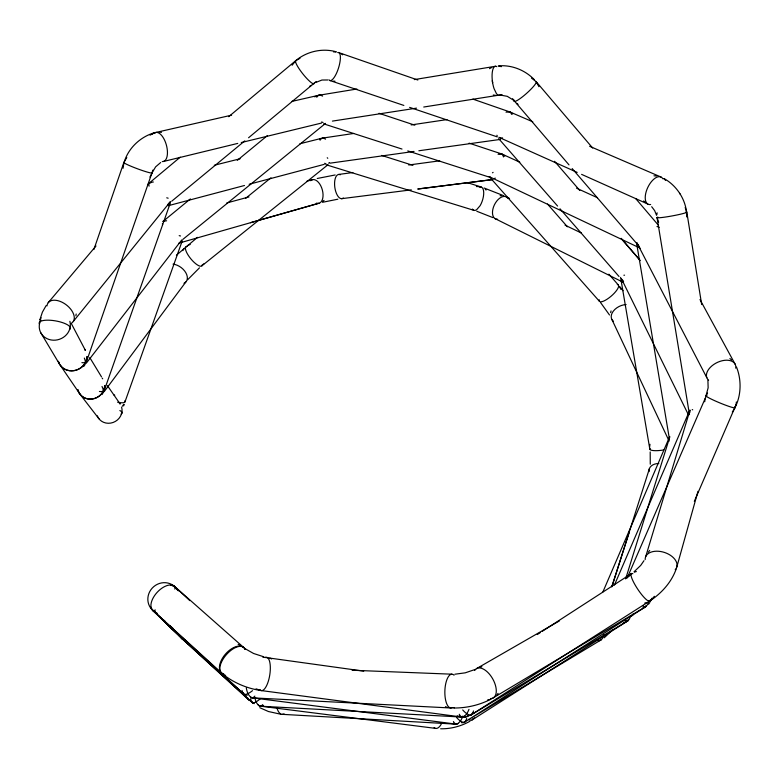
<?xml version="1.0" encoding="UTF-8"?>
<svg xmlns="http://www.w3.org/2000/svg" width="779" height="779" viewBox="0 0 779 779"><rect width="100%" height="100%" fill="white"/><g stroke="black" fill="none" stroke-linecap="round" stroke-linejoin="round"><path stroke-width="1.17" d="M123.082 168.264C124.659 152.041 137.893 137.941 153.239 133.121M694.323 501.345L736.067 404.729M650.27 464.216L650.202 451.937M704.742 401.76L705.063 398.77M736.048 404.992L736.379 401.974M656.853 214.731L657.116 212.803M686.698 216.922C687.117 201.449 677.506 186.015 664.02 178.547M649.647 446.727L649.978 444.312M75.894 315.807L76.186 314.005M86.45 361.719L152.937 170.056M610.648 312.603L611.048 310.928M39.875 319.741L42.407 312.116L46.107 305.602M676.756 567.161L697.965 491.345M123.666 405.898L124.095 404.447M645.684 556.683L689.999 410.134M669.862 436.698L625.634 578.894M611.827 586.772L649.462 468.471M611.875 586.684L629.15 532.515M93.86 249.553L123.89 162.402L126.782 157.553M104.259 390.445L170.26 203.105M124.981 401.876L182.286 240.721M705.998 395.693L708.14 387.835L707.907 380.249M676.162 569.04C671.732 581.553 662.656 591.962 651.916 599.548M602.907 591.923L669.365 437.35M614.427 585.039L689.269 411.409M627.757 576.626L707.546 393.006M651.03 600.414L652.004 598.194M152.684 171.808L155.625 166.852L160.669 162.529M39.972 320.208L41.131 317.754M152.275 172.909L149.909 177.028M604.971 635.995L605.77 634.593M643.98 560.676L640.718 565.398L634.087 571.757M292.125 65.232L295.543 60.976M182.773 250.614L184 248.715M648.576 604.212L649.871 602.44M185.86 281.969L104.143 391.691M122.332 406.248L123.793 404.32M86.226 363.277L181.001 240.935M654.379 596.305L652.004 599.187M496.992 694.78L498.093 693.388M73.304 321.445L169.968 202.17M648.264 552.204L649.705 550.451M626.744 578.281L631.75 573.48L628.702 575.924L631.302 573.695M203.319 264.402L203.816 263.808M48.24 302.651L95.992 245.989M187.622 279.758L199.463 267.849M732.299 412.081C741.17 399.296 742.26 381.408 736.506 367.055M612.489 629.958L604.202 637.806M316.206 81.493L248.569 137.766M473.895 718.481L474.567 717.829M176.405 255.22L197.457 237.352M149.5 182.851L180.241 157.163M228.695 116.684L295.777 60.635C306.741 51.424 322.233 47.918 336.061 51.745M167.943 204.332L169.812 202.783M171.692 201.235L244.82 140.863M163.201 221.275L190.397 198.918M237.293 160.357L267.304 135.682M182.831 239.416L325.544 123.384M270.956 177.797L245.667 198.304M201.946 265.795L328.017 164.7M322.545 201.498L324.054 200.378M295.777 60.635L300.003 58.308M537.276 634.534L540.344 632.548M542.388 631.224L631.272 573.714M150.084 135.166L153.453 133.277M471.431 714.723L649.667 601.057M645.509 606.851L464.81 721.958L601.232 639.802M472.084 719.962L627.67 620.96M471.499 714.645L627.835 620.824M492.718 698.169L645.694 606.705M476.368 668.703L559.488 620.863M315.651 82.525L321.922 80.033L327.813 79.974M469.98 721.237C461.09 726.262 450.856 728.988 440.632 728.784M489.475 68.659L491.812 67.442M491.393 698.948C479.913 704.976 466.942 708.072 453.972 708.014M314.716 96.859L316.897 95.875M474.839 669.57L465.248 672.832L454.868 674.215M309.876 86.041L311.571 85.359M155.089 132.683L152.187 133.822L156.082 132.401L231.606 115.165M188.06 245.278L190.203 244.46M623.473 622.733L625.04 622.187M178.849 243.165L318.134 203.397M250.448 222.706L319.117 203.241M468.607 716.115L463.281 716.992M634.34 572.107L636.336 571.552M226.747 202.968L248.978 196.941M306.897 181.205L312.691 179.628M644.769 603.063L646.784 602.518M502.027 94.668L423.737 107.025M168.196 205.714L244.47 185.499M249.163 184.253L324.259 164.35M214.283 165.255L240.098 158.78M299.925 143.755L321.045 138.448M163.444 161.477L237.731 143.414M241.266 142.557L321.454 123.072M322.496 202.297L337.862 199.2M317.238 178.488L335.165 174.973M291.784 101.426L318.932 95.233M464.615 717.05L467.186 716.485M464.936 716.982L467.449 716.514M487.732 699.834L489.494 699.523M319.809 95.106L356.889 89.02M414.321 79.594L495.668 66.244M480.156 667.077L481.919 666.785M332.419 121.105L416.531 108.135M322.487 138.107L353.647 133.472M411.166 124.922L446.951 119.596M330.033 163.171L414.048 151.438M418.859 150.766L500.527 139.392M439.668 160.825L408.732 165.002M338.622 174.447L352.887 172.529M417.495 189.024L492.961 179.521L418.498 188.946M341.523 198.694L411.283 189.852M498.326 65.894C511.608 64.667 525.104 70.11 534.316 79.653M451.645 707.877L454.469 707.741M476.417 186.57L478.549 186.522M333.208 81.172L334.96 81.191M501.14 95.223L507.256 96.323L512.679 99.663M333.48 51.872L336.129 51.969M262.776 657.125L363.715 671.138M500.099 195.685L501.462 195.733M352.108 670.242L451.791 674.186M252.932 697.877L450.69 707.975M260.916 706.232L462.405 717.089M282.164 714.333L456.387 724.168M653.971 175.811L656.415 175.966M159.802 132.167L161.467 132.362M259.621 706.056L435.344 728.346M280.44 714.158L268.443 711.519L259.826 707.712M251.549 697.711L454.955 723.983M225.219 675.968C235.725 683.699 248.16 688.675 261.053 690.545L460.866 716.904M498.911 66.225L501.501 66.634M493.282 94.989L495.843 95.427M263.565 656.726L253.584 653.484L244.869 648.556M261.053 690.545L256.028 688.84M325.904 164.69L474.168 210.418M381.652 155.43L412.919 165.352M467.361 182.627L481.256 187.038M323.538 123.812L402.003 149.052M407.777 150.912L489.709 177.261M457.234 715.843L459.347 716.534M379.042 113.315L414.837 125.176M469.124 143.161L501.462 153.872M330.043 80.578L403.853 105.428M409.618 107.366L497.265 136.88M476.806 211.265L492.893 217.614M338.729 52.573L417.846 80.023M472.882 99.108L509.573 111.845M484.09 188.002L503.75 195.724M238.14 644.369L239.757 644.954M445.422 706.66L447.273 707.4M224.128 674.799L225.647 675.451M510.488 112.205L532.787 121.806M589.645 146.286L660.991 177.018M498.872 137.289L577.19 172.393M581.601 174.369L647.787 204.04M576.577 188.197L597.512 197.759M502.328 154.203L519.797 162.198M491.422 177.67L640.211 248.18M506.292 196.883L509.554 198.45M565.077 225.18L581.416 233.038M494.986 218.587L623.482 282.436M269.865 658.089L271.657 658.985M516.496 103.364L518.064 104.337M531.502 78.124L536.176 81.678L592.663 148.039M341.202 53.732L342.653 54.822M734.529 407.057L735.142 407.612A15.814 1.344 22.4 0 1 718.608 402.402A15.814 1.344 22.4 0 1 706.884 395.654M729.884 358.525L731.637 359.966M485.298 189.336L486.067 189.998M174.262 586.178L243.525 647.33M152.596 610.23L221.294 672.715M169.16 626.228L243.924 694.186M182.082 638.722L252.503 702.775M152.791 610.385L243.817 694.079M169.033 626.082L252.445 702.697M181.974 638.595L248.472 699.659M174.778 586.626L189.774 600.599M663.825 178.664L665.636 180.368M643.668 200.914L645.45 202.637M153.035 610.609L166.706 623.843M167.923 625.021L179.861 636.56M154.651 612.158L168.235 625.303M169.442 626.472L181.293 637.933M651.692 206.717L654.642 210.612L656.512 215.208M489.183 176.551L599.479 301.376M547.471 204.01L567.414 226.796M608.886 274.189L618.458 285.124M498.657 138.594L557.589 206.046M559.974 208.772L619.023 276.477M554.551 161.272L579.79 190.495M621.467 238.783L639.559 259.728M621.087 238.325L640.328 260.624M568.991 164.875L512.543 98.855L514.14 101.124M572.166 168.556L639.286 246.524M635.742 198.626L658.45 225.287M600.59 302.583L609.499 314.979M619.665 286.594L623.015 290.713M80.169 394.427L98.982 418.829M107.395 385.615L120.18 404.028A12.951 11.958 -28.5 0 0 118.525 402.091M536.176 81.678L538.941 86.712M60.596 365.74L80.11 394.349M89.77 357.542L101.513 376.88M40.888 332.945L59.438 363.988M679.609 193.319L679.94 193.874M699.99 299.545L735.181 364.29M71.386 323.665L85.291 350.161A14.665 13.418 -23.2 0 0 84.833 349.42M637.095 243.184L706.826 377.718M685.169 207.535L686.796 212.073L701.675 304.54M658.644 222.161L657.028 217.545L689.493 414.691M621.428 278.716L688.441 414.837M611.982 319.643L669.122 441.089M619.889 287.227L620.795 289.34M620.59 277.392L649.861 449.337M636.823 244.538L669.453 439.181M492.455 81.649L492.61 82.691L492.318 80.597M250.049 699.922A13.886 4.45 -48.2 0 1 247.722 698.286M284.111 713.895A13.915 6.807 -85.7 0 1 276.866 707.468M458.383 723.37A14.782 5.638 -87.8 0 1 453.417 721.568M462.814 716.076A14.772 7.011 -83.5 0 1 453.573 723.272M466.709 718.442A14.762 7.508 60.7 0 1 461.382 722.669M465.754 720.4A14.752 5.161 58.5 0 1 456.611 717.537M603.598 634.924A13.623 8.15 58.7 0 1 598.155 640.835M613.336 321.211A12.571 8.355 -25.4 0 1 613.326 311.123A12.571 8.355 -25.4 0 1 626.112 304.56M617.289 284.52A12.493 3.739 -40.9 0 1 610.911 296.371A12.493 3.739 -40.9 0 1 599.217 299.73M493.107 172.363A12.912 2.376 -42 0 1 492.484 172.792M343.325 197.983A12.221 5.472 82.3 0 1 334.795 187.184A12.221 5.472 82.3 0 1 340.287 174.788M310.655 180.709A12.24 6.807 74.2 0 1 322.389 190.115A12.24 6.807 74.2 0 1 316.449 203.134M180.504 235.969A13.253 1.519 20.1 0 1 179.189 235.648M124.776 400.912A12.961 3.058 18.7 0 1 117.619 402.237M113.89 394.895A12.961 3.058 18.7 0 1 114.756 395.196M119.849 410.543A13 3.34 8.4 0 1 121.125 414.009M121.621 407.125A12.951 11.958 -28.5 0 1 113.082 422.481A12.951 11.958 -28.5 0 1 97.307 415.82M104.668 385.683A13.73 12.591 -27.6 0 1 92.253 398.975A13.73 12.591 -27.6 0 1 77.919 389.519M102.176 378.117A13.73 12.591 -27.6 0 1 102.701 378.847M104.746 385.79A13.74 12.668 -24.1 0 1 92.759 398.936A13.74 12.668 -24.1 0 1 78.046 390.289M86.917 356.685A14.665 13.418 -23.2 0 1 74.073 370.609A14.665 13.418 -23.2 0 1 58.415 361.446M86.995 356.821A14.694 13.496 -19.6 0 1 74.083 370.638A14.694 13.496 -19.6 0 1 58.337 361.32M84.892 349.518A14.694 13.496 -19.6 0 1 85.398 350.346M69.867 321.318A15.707 14.314 -18.6 0 1 53.186 340.199A15.707 14.314 -18.6 0 1 40.888 320.013M39.33 323.967A15.862 4.82 9.9 0 1 55.27 320.841A15.862 4.82 9.9 0 1 70.052 329.137M46.974 305.913A15.668 9.338 37.4 0 1 65.602 304.346A15.668 9.338 37.4 0 1 71.308 323.314M170.358 201.518A14.188 9.552 39.6 0 1 168.644 203.621M147.591 184.759A14.188 9.552 39.6 0 1 153.346 182.013M319.818 139.159A12.941 7.313 75.4 0 1 325.554 139.149M329.527 162.597A12.941 7.313 75.4 0 1 328.611 163.142M325.943 163.678A12.931 5.852 81.4 0 1 324.648 163.288M320.052 140.23A12.931 5.852 81.4 0 1 324.268 138.282M506.038 112.205A13.837 8.17 -66.4 0 1 512.64 114.036M497.226 135.789A13.837 8.17 -66.4 0 1 496.875 135.244M650.64 204.526A15.044 7.498 -64.6 0 1 647.816 187.388A15.044 7.498 -64.6 0 1 662.88 178.819M686.046 211.937A15.152 1.091 -10.4 0 1 671.81 215.987A15.152 1.091 -10.4 0 1 657.865 217.059M689.843 412.627A14.791 10.439 15.1 0 1 689.931 410.377M645.178 559.565A16.408 10.302 17.5 0 1 664.76 552.545A16.408 10.302 17.5 0 1 675.208 569.751M650.066 600.161A16.486 3.359 56.4 0 1 637.349 588.603A16.486 3.359 56.4 0 1 632.869 573.753M472.425 713.087A15.794 5.434 58.4 0 1 462.697 709.932M473.496 710.925A15.804 8.131 60.7 0 1 467.731 715.511M468.987 709.357A15.804 7.566 -83.4 0 1 459.376 716.154M464.527 716.271A15.823 5.989 -88 0 1 459.259 714.275M264.899 657.554A16.895 5.94 -81.2 0 1 269.787 674.848A16.895 5.94 -81.2 0 1 259.913 689.814M223.894 674.108A16.885 9.358 -48.9 0 1 225.345 654.224A16.885 9.358 -48.9 0 1 245.064 649.355M171.137 627.251A15.005 8.9 -48 0 1 167.456 623.833M247.196 695.296A15.814 8.491 -49.3 0 1 242.016 690.467M254.655 697.663A15.775 8.043 -85.9 0 1 246.31 687.925M254.86 696.114A15.804 5.472 -81.3 0 1 250.507 697.001M452.083 707.721A16.904 6.534 -88.1 0 1 444.926 689.678A16.904 6.534 -88.1 0 1 454.06 675.169M474.723 670.437A16.865 8.949 60.5 0 1 492.786 678.996A16.865 8.949 60.5 0 1 490.449 698.568M648.44 601.894A15.395 9.699 58.1 0 1 642.802 607.912M645.898 605.614A15.405 3.194 56.5 0 1 642.957 605.974M651.439 599.294A15.385 9.377 18.4 0 1 650.29 600.999M651.059 599.596A15.405 3.515 24.3 0 1 648.508 601.115M535.699 81.522A14.723 2.318 -41.8 0 1 525.942 93.938A14.723 2.318 -41.8 0 1 514.335 100.218M500.654 94.522A14.694 4.937 82.4 0 1 496.418 93.558L494.032 88.572A14.694 4.937 82.4 0 1 492.279 72.291A14.694 4.937 82.4 0 1 496.836 66.663M323.042 122.439A13.827 6.193 80.6 0 1 321.659 121.952M316.761 97.239A13.827 6.193 80.6 0 1 321.25 95.447M162.607 224.751A13.253 4.216 50.1 0 1 162.392 223.68M163.103 221.333A13.253 4.216 50.1 0 1 163.376 221.197M181.799 239.913A13.262 8.832 38.1 0 1 181.361 240.37M163.162 221.655A13.262 8.832 38.1 0 1 166.609 220.808M84.317 358.058A14.684 8.579 36.1 0 1 83.635 366.519M86.391 361.252A14.772 3.204 18.4 0 1 81.902 362.654M151.934 172.519A15.152 1.217 20.3 0 1 137.464 168.79A15.152 1.217 20.3 0 1 124.484 162.344M153.95 133.511A15.015 7.079 74.8 0 1 166.2 144.417A15.015 7.079 74.8 0 1 162.256 161.565M316.527 96.362A13.827 7.829 76.6 0 1 322.603 96.099M499.339 153.862A12.941 5.531 -71.7 0 1 503.497 156.949M495.337 178.128A12.941 5.531 -71.7 0 1 494.451 178.42M498.112 154.339A12.941 7.615 -65.1 0 1 504.704 156.316M490.653 177.154A12.941 7.615 -65.1 0 1 490.234 176.775M637.923 244.664A14.197 9.767 -28.3 0 1 636.959 242.814M656.97 226.543A14.197 9.767 -28.3 0 1 659.219 227.361M708.617 380.181A15.697 9.591 -26.2 0 1 717.8 362.216A15.697 9.591 -26.2 0 1 735.746 368.165M156.939 613.024A16.193 15.434 -42 0 1 152.187 588.145A16.193 15.434 -42 0 1 177.67 590.326M170.659 584.971A16.096 15.337 -42.2 0 1 178.333 590.862M157.309 613.901A16.096 15.337 -42.2 0 1 150.6 606.87M172.646 627.738A15.093 14.431 -44.1 0 1 164.418 620.327M172.86 628.526A15.005 14.343 -44.3 0 1 166.112 622.45M185.421 640.221A14.129 13.545 -46.2 0 1 178.138 634.135M184.672 640.484A14.051 13.467 -46.3 0 1 179.219 635.187M184.526 639.802A14.051 8.189 -48.2 0 1 180.319 635.898M254.275 703.622A14.762 7.829 -49.4 0 1 250.702 698.636M263.555 705.501A14.743 7.43 -85.8 0 1 254.947 697.974M262.747 704.615A14.762 5.19 -81.5 0 1 258.044 704.586M630.454 615.585A14.402 8.881 58.3 0 1 625.177 621.924M628.088 619.763A14.412 3.204 56.7 0 1 625.206 620.211M632.899 614.144A14.382 3.496 24.4 0 1 631.399 615.624M632.947 614.436A14.353 8.627 18.9 0 1 631.165 616.335M692.706 409.842A14.762 1.431 22.6 0 1 692.219 409.55M622.84 280.43A13.282 9.017 -26.8 0 1 622.353 279.973M497.606 219.259A12.25 7.079 -63.8 0 1 494.373 204.906A12.25 7.079 -63.8 0 1 507.742 198.109M479.231 187.252A12.221 5.171 -72.5 0 1 483.701 192.209A12.221 5.171 -72.5 0 1 480.117 205.685L476.67 209.697A12.221 5.171 -72.5 0 1 472.376 209.045M327.784 158.283A12.912 2.639 51.8 0 1 327.229 157.748M202.394 264.441A12.483 3.983 50.6 0 1 191.021 259.056A12.483 3.983 50.6 0 1 187.242 246.33M173.035 264.139A12.552 8.189 36.6 0 1 185.83 272.747A12.552 8.189 36.6 0 1 183.98 283.313M102.01 386.472A13.72 7.956 35.2 0 1 102.03 394.544M104.182 389.977A13.798 3.213 18.5 0 1 99.42 391.477M168.157 198.187A14.149 1.315 20.2 0 1 166.735 197.808M149.081 186.171A14.178 4.353 49.7 0 1 151.155 182.617M314.307 83.012A14.733 2.658 51.5 0 1 302.973 74.034A14.733 2.658 51.5 0 1 296.361 60.577M337.667 52.563A14.665 4.499 -72.7 0 1 338.485 68.124A14.665 4.499 -72.7 0 1 329.001 79.818M507.762 111.816A13.837 5.823 -71 0 1 511.589 114.338M502.582 137.864A13.837 5.823 -71 0 1 500.391 137.941M623.589 281.531A13.262 3.963 -40.5 0 1 622.849 280.683M624.563 275.182A13.262 1.422 -10.2 0 1 623.882 275.23M663.786 449.96A12.98 2.98 -8.8 0 1 650.046 448.373M649.102 471.597A13.097 8.822 17.2 0 1 658.8 463.495M472.96 718.501A13.876 4.791 58.5 0 1 468.491 719.377M441.81 722.98A13.925 6.436 -83.4 0 1 434.078 727.674M260.205 698.851A14.762 3.885 -48.3 0 1 251.841 701.499M170.387 625.888A15.005 2.804 -47.2 0 1 168.683 625.118M252.532 690.661A15.814 4.995 -48.1 0 1 243.029 692.55M173.366 586.402A16.193 3.788 -46.9 0 1 174.817 589.07M155.41 610.025A16.193 3.788 -46.9 0 1 152.314 609.499M223.096 673.757A16.885 8.287 -48.8 0 1 226.368 654.681A16.885 8.287 -48.8 0 1 244.81 649.014M155.148 611.564A16.193 8.822 -47.7 0 1 156.998 592.517A16.193 8.822 -47.7 0 1 175.918 588.564M249.523 699.737A13.886 3.457 -48.3 0 1 247.946 698.218M183.25 638.41A14.051 2.639 -47.4 0 1 181.702 637.368"/></g></svg>
